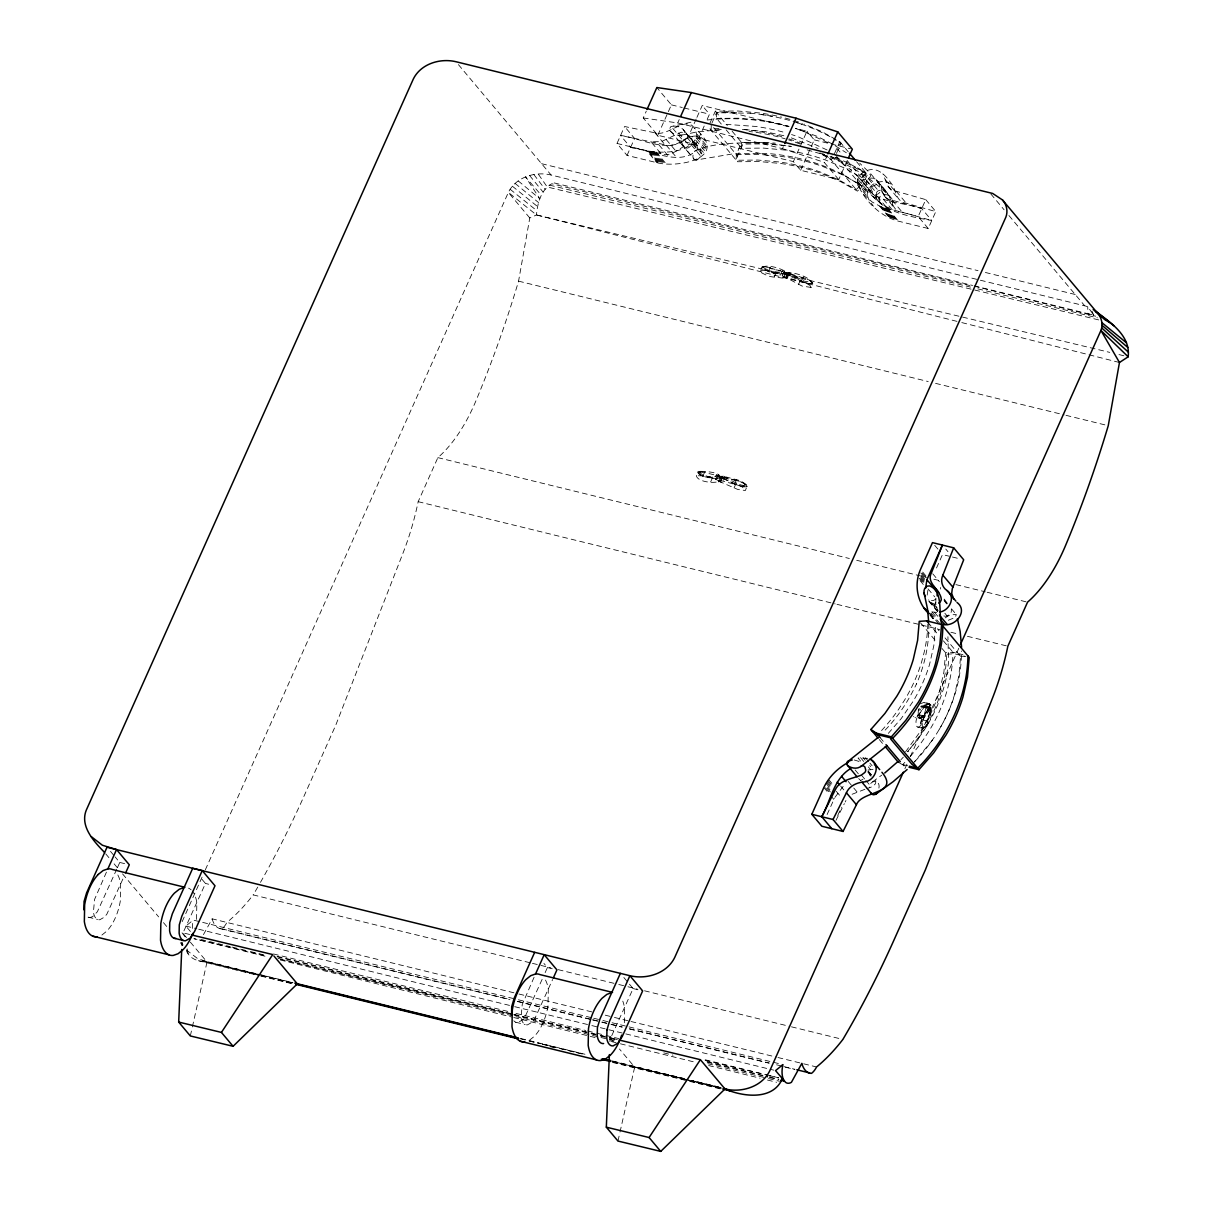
<?xml version="1.0" encoding="UTF-8"?>
<svg xmlns="http://www.w3.org/2000/svg" width="1212" height="1212" viewBox="0 0 1212 1212"><rect width="100%" height="100%" fill="white"/><g stroke="black" fill="none" stroke-linecap="round" stroke-linejoin="round"><path stroke-width="0.75" stroke-dasharray="5 3.75" d="M711.217 124.654L711.202 130.366L722.049 130.002M721.322 124.094L716.55 118.397L716.58 112.686L750.258 113.231M764.166 142.395L741.668 142.577L736.305 154.53L736.29 160.257L757.97 160.06L779.407 161.984A254.444 207.146 -40 0 1 820.191 171.983L838.931 179.906L856.187 189.648L860.778 185.042L866.125 173.074L857.535 167.892M856.566 161.696L867.383 174.573L862.035 186.542L857.445 191.132L840.189 181.406L821.448 173.468A254.444 207.146 -40 0 0 780.664 163.469L759.227 161.56L737.547 161.741L737.563 156.03L742.911 144.061L765.423 143.88L787.664 145.879A264.837 215.6 -40 0 1 791.33 146.425L767.454 143.213M835.356 157.348L848.339 163.044L866.125 173.074L861.535 177.679L844.294 167.938L825.554 160.014A254.444 207.146 -40 0 0 784.755 150.015L763.333 148.091L741.638 148.288L741.668 142.577L752.925 142.213M878.897 788.118C880.897 779.437 869.08 779.316 869.671 787.755M928.831 623.786C929.271 644.496 924.741 665.085 916.439 684.022L916.605 683.644C908.364 701.233 897.486 717.686 883.775 731.487M914.712 761.621C943.027 732.169 961.737 692.249 961.48 650.98M181.876 945.754L182.042 942.027M609.924 1041.562L610.09 1037.836L617.302 1039.578M941.997 648.45L946.83 654.222L945.193 673.311L940.845 692.355A149.515 121.715 -40 0 1 924.392 729.154L908 751.804M945.042 637.891L960.571 656.404L958.919 675.478L954.586 694.537A149.515 121.715 -40 0 1 938.118 731.336M857.172 182.967C856.99 176.71 862.247 171.498 868.095 170.165C879.457 166.756 887.32 177.785 892.941 185.754C896.077 192.299 896.835 202.101 906.273 203.207L935.8 211.585L928.225 228.507L898.516 221.205C879.73 216.357 864.277 200.435 857.172 182.967L867.201 194.92L868.656 199.298L873.413 206.222M867.201 194.92C867.11 182.527 884.881 177.3 892.941 185.754M925.983 708.111L925.968 706.778A2.757 1.379 -76.2 0 0 924.847 705.657L918.438 715.504A6.757 3.363 -76.2 0 0 915.999 721.443L916.03 724.549A6.378 3.181 -76.2 0 0 918.605 727.109L920.438 725.882A6.757 3.363 -76.2 0 0 922.877 719.943L925.983 708.111L925.604 709.55L931.301 710.929L931.68 709.065A2.242 1.121 -76.2 0 0 930.74 707.641L923.696 718.474A6.196 3.091 -76.2 0 0 922.226 722.837L922.271 725.685A5.848 2.924 -76.2 0 0 924.62 728.033L926.301 726.912A6.211 3.091 -76.2 0 0 928.24 723.019L931.301 710.929M930.452 709.308L930.437 708.262A2.242 1.121 -76.2 0 0 929.543 707.353L922.499 718.186A6.196 3.091 -76.2 0 0 921.044 722.549L921.075 725.397A5.848 2.924 -76.2 0 0 923.438 727.745L925.12 726.609A6.211 3.091 -76.2 0 0 927.044 722.716L930.452 709.308L931.649 709.611M930.74 709.278L930.725 707.944A2.757 1.379 -76.2 0 0 929.619 706.838L923.196 716.686A6.757 3.363 -76.2 0 0 920.756 722.61L920.802 725.715A6.378 3.181 -76.2 0 0 923.362 728.276L925.195 727.048A6.757 3.363 -76.2 0 0 927.634 721.11L930.74 709.278L923.377 707.338L924.059 706.202L928.816 707.369M657.934 162.893L647.89 150.939C664.555 153.545 688.961 153.348 697.036 136.335C691.885 108.035 669.63 137.623 655.01 132.835L624.574 126.502L616.999 143.44L627.043 155.394L656.752 162.65C678.599 168.513 731.124 157.484 694.597 128.351M702.808 472.18L697.794 471.998C688.325 483.391 729.669 486.209 719.14 476.255M697.794 471.998C697.915 477.664 722.625 480.437 719.746 476.558M720.519 477.71C720.473 471.741 704.52 471.362 698.839 471.286L698.385 472.741L700.96 474.968M698.839 471.286L701.384 474.013L708.308 476.68L722.473 476.725L742.002 482.255M719.625 481.634C713.656 476.907 703.627 475.437 696.097 475.801M196.526 919.423L196.844 902.728A33.542 16.741 -76.2 0 0 192.284 891.062M624.347 1022.792L624.498 1007.839A33.542 16.741 -76.2 0 0 622.786 1001.142M260.459 882.366A627.21 312.893 -76.2 0 0 304.303 795.496L335.739 725.215L402.884 553.414A162.938 81.28 -76.2 0 0 418.17 501.677L437.865 457.636A124.23 61.979 -76.2 0 0 475.983 400.717A628.922 313.741 -76.2 0 0 518.569 281.154L529.78 217.963L536.492 214.948C537.416 203.374 540.946 189.829 551.808 183.754L972.569 286.229M935.831 598.152L935.816 604.47L937.573 610.439L928.65 599.804M927.165 595.122L928.119 588.88M940.451 589.032L940.663 587.472M190.314 1035.942L191.951 1028.73M192.36 1026.928L207.025 962.01L188.481 939.921M617.968 1141.053L619.605 1133.841M620.014 1132.038L634.679 1067.136L619.453 1049.001M811.086 287.426L809.98 285.411L805.132 282.835L784.922 277.003L802.086 286.062L811.086 287.426C818.297 276.124 791.284 277.957 788.042 273.094C783.437 280.411 785.134 277.715 772.908 276.972A11.181 3.333 24.1 0 1 767.393 275.624L762.136 273.109A5.045 1.5 24.1 0 1 760.227 270.897L762.318 266.655L764.499 266.473A11.181 3.333 24.1 0 1 770.014 267.807C772.665 271.261 791.633 268.928 785.255 277.593M786.618 273.2L803.92 282.123M810.555 283.76L812.176 283.381C809.101 272.458 764.999 267.079 802.192 281.366M787.664 272.503L804.344 281.184L812.601 282.426M812.176 283.381L809.949 280.729M866.459 180.921L866.08 185.951C879.397 211.918 904.97 215.539 931.786 220.554L921.741 208.6L892.229 200.222C878.094 199.859 882.942 173.574 868.368 178.77A3.212 2.621 -40 0 0 866.413 180.906L876.488 192.875L876.109 197.92L878.882 201.707M919.287 708.884A6.211 3.091 -76.2 0 0 918.226 711.792L918.166 716.095A5.833 2.909 -76.2 0 0 919.878 718.095C924.286 715.731 928.589 710.353 929.71 705.278A2.242 1.121 -76.2 0 0 929.256 704.127L920.862 706.869M919.878 718.095C925.301 718.186 929.513 710.52 930.907 705.566A2.242 1.121 -76.2 0 0 930.452 704.43L928.998 704.02M936.512 567.989L942.497 554.581L949.132 556.202M106.429 872.155L94.581 899.395L93.415 912.166A16.771 8.363 -76.2 0 0 99.793 919.772L104.626 916.984L106.898 914.075L124.245 876.018M116.731 869.201L97.369 911.742L92.673 916.59L90.279 917.439A16.771 8.363 -76.2 0 1 86.173 915.666M117.488 867.504L119.761 862.444L115.125 856.914M182.164 921.65L202.252 876.715M205.343 869.807L508.358 192.435C515.782 177.073 535.265 171.165 551.096 175.013L1084.725 305.803L1087.755 306.727L1093.694 315.135L1087.831 313.726L1087.755 306.727M201.995 879.306L205.464 883.442L183.088 932.74M704.202 126.018L695.885 144.607L657.783 135.274L643.254 117.958L646.269 111.201M627.043 155.394L634.603 138.471L624.574 126.502M657.783 135.274L667.615 113.307M668.373 111.61L671.387 104.853L656.859 87.537M643.254 117.958L677.705 122.957L679.22 119.579M696.173 119.049L688.613 135.956L793.36 161.62L800.632 170.286L838.734 179.618L847.036 161.029M696.93 117.367L702.218 105.535L788.588 126.699M707.217 119.261L709.49 114.201L702.218 105.535M709.959 123.154L715.322 111.186L737.835 111.004L760.075 113.004A264.837 215.6 -40 0 1 781.71 117.155M711.989 122.942L716.58 112.686L739.078 112.504M677.705 122.957L782.467 148.637L783.982 145.258M793.36 161.62L806.98 131.214L795.951 128.502M800.632 170.286L810.464 148.319M811.222 146.622L814.237 139.865L806.98 131.214M786.967 273.791L774.62 273.17A11.181 3.333 24.1 0 1 769.09 271.821L764.302 269.352A4.636 1.379 24.1 0 1 762.56 267.307C769.423 261.868 804.753 277.715 774.195 272.897A10.272 3.045 24.1 0 1 769.135 271.655L763.833 269.306A5.045 1.5 24.1 0 1 761.939 267.094M760.242 270.897L762.802 270.261A11.181 3.333 24.1 0 1 768.317 271.609L770.014 267.807M762.56 267.322L764.908 266.746L770.105 268.003L770.529 267.064M838.734 179.618L824.19 162.302L827.22 155.545M775.468 272.912L775.907 271.958L786.755 272.624M774.226 276.987L775.922 273.185M834.432 153.666L839.78 141.698L821.872 131.608L804.056 124.033M782.194 271.276L780.483 275.079L768.317 271.609M782.74 270.534L782.316 271.488L770.105 268.003M836.447 153.454L841.037 143.198L833.871 138.865L841.037 143.198L836.447 147.788L841.234 153.485M784.3 270.973L782.164 275.548L780.483 275.079L784.922 277.003M784.725 273.685L785.149 272.73M785.134 273.957L783.437 277.76L784.725 277.881L786.421 274.079M785.921 273.791L786.346 272.836M787.664 274.457L785.967 278.26L787.497 278.987L789.209 275.185M788.058 274.442L788.482 273.488M788.815 273.245L787.103 277.048L788.815 277.593L790.981 273.033M789.391 272.518L787.239 273.442M789.482 275.124L789.906 274.185M702.808 476.255L704.52 472.453L719.398 476.164M705.126 471.741L704.702 472.695L702.581 471.938M711.808 477.876L712.232 476.922M798.557 284.35L800.253 280.548M800.571 280.502L800.996 279.563M710.626 481.952L712.323 478.149L721.337 477.831M801.193 281.563L802.889 277.76L808.722 279.866M802.965 277.972L803.389 277.018M716.337 475.392L716.762 474.453M717.701 475.528L716.004 479.316L714.413 478.952L716.11 475.149L718.564 475.816M717.822 475.74L718.246 474.786M719.534 477.725L719.958 476.77M720.019 477.998L718.322 481.8L719.383 481.785L721.095 477.982M741.82 482.376L747.228 485.618L745.395 490.512L737.85 489.481L719.928 481.709L719.034 480.725L721.231 476.634M721.776 476.195L722.594 478.24L721.352 477.149L722.185 475.952L740.441 480.725L747.213 485.088C739.896 489.39 727.73 479.846 720.731 476.937M722.473 476.725L720.776 480.528L719.034 480.725M722.291 478.285L720.595 482.088L722.231 482.785L723.928 478.982L742.108 486.906L745.728 490.057M723.155 476.028L721.352 477.149M724.276 477.407L724.7 476.452M724.109 478.876L724.534 477.937C731.715 479.164 739.638 487.345 747.213 485.088M736.184 480.452L724.14 477.18L722.443 480.982L720.776 480.528L734.487 484.255L736.184 480.452L740.032 481.497M736.366 480.679L736.79 479.725M734.078 487.875L735.775 484.073M735.987 483.982L736.426 483.027M534.083 977.266L522.236 1004.521L521.069 1017.292A16.771 8.363 -76.2 0 0 527.447 1024.882L532.28 1022.095L534.553 1019.186L552.627 979.523M542.128 979.387L525.023 1016.853L522.751 1019.762L517.933 1022.549A16.771 8.363 -76.2 0 1 513.827 1020.792M545.142 972.63L547.415 967.555L543.93 963.419M928.225 228.507L918.181 216.554L925.756 199.632L896.244 191.254C886.805 190.148 886.048 180.346 882.912 173.801M623.847 977.508L633.118 988.568L610.742 1037.866M837.719 815.494L841.416 807.237M904.894 768.726L907.212 763.56M910.303 756.652L958.919 647.95M827.114 814.525L834.386 798.42M835.992 820.342L844.355 803.632M845.188 801.965L845.961 800.481M203.465 934.634L212.145 918.832L517.13 993.582M834.932 797.39L844.567 784.512M686.628 133.896L687.446 135.123A3.212 2.621 -40 0 1 687.28 137.698C669.963 155.318 639.936 137.638 620.559 135.486L630.588 147.44C649.92 149.576 680.053 167.301 697.279 149.652A3.212 2.621 -40 0 0 697.461 147.091L686.628 133.896L681.144 132.169L661.479 141.607L650.995 141.804L661.025 153.757C674.281 159.287 684.78 138.668 696.673 145.849M935.77 602.622C933.376 605.212 934.846 609.712 938.346 610.333M919.302 704.081L924.347 702.324A2.757 1.379 -76.2 0 1 925.241 703.869L925.226 704.566A2.909 1.454 -76.2 0 1 924.62 706.657L917.696 715.868L914.984 717.459A6.363 3.181 -76.2 0 1 913.56 716.383M929.104 703.49L923.559 702.596L929.104 703.49A2.757 1.379 -76.2 0 1 929.998 705.036L929.998 705.732A2.909 1.454 -76.2 0 1 929.377 707.823C925.211 711.686 922.65 722.291 914.984 717.459M747.425 486.254L745.016 486.951L739.562 485.679M932.467 740.062L912.182 764.575M905.622 751.682L923.135 727.654A149.515 121.715 -40 0 0 939.603 690.855L943.936 671.812L945.587 652.723L952.965 652.253L962.949 654.692M786.209 273.715L785.134 272.488M888.305 733.381L901.167 718.64L913.03 701.445A149.515 121.715 -40 0 0 929.498 664.646L933.831 645.602L935.482 626.513L939.073 630.785M900.88 759.772L903.319 757.152M907.349 751.713C926.438 730.942 940.361 705.293 946.33 677.644L948.572 662.419L947.92 636.709M921.226 708.02L930.195 704.308M923.877 707.611L924.62 706.657L930.104 708.066M824.236 154.878L829.841 158.257L832.144 155.969M833.386 157.454L831.099 159.757L819.736 153.121M945.193 617.862L950.117 614.832L956.298 614.56L955.268 617.393L948.117 620.332M704.642 140.304C691.113 126.957 679.568 149.667 665.04 144.789L620.559 135.486M935.982 599.016L933.301 600.622L929.907 600.273M190.39 931.452L185.875 926.074L193.238 920.075L516.554 999.324M101.899 935.043L106.747 931.164A35.527 17.725 -76.2 0 0 120.352 900.743L120.655 884.063A33.542 16.741 -76.2 0 0 116.11 872.382M529.553 1040.169L534.401 1036.275A35.527 17.725 -76.2 0 0 547.991 1005.869L548.309 989.174A33.542 16.741 -76.2 0 0 544.567 978.554M872.564 781.801L881.7 775.195M698.415 472.241L701.203 471.877M920.832 706.384L921.756 705.838M852.097 794.269L865.065 789.254M860.762 780.467L862.929 779.255M812.797 283.623L809.177 283.623M876.458 192.859A3.212 2.621 -40 0 1 878.412 190.738C892.956 185.481 888.138 211.827 902.258 212.176L931.786 220.554M943.815 615.938A5.333 4.333 -40 0 0 947.102 615.923L950.117 613.893A5.075 4.136 -40 0 0 951.314 611.681L951.329 609.333M866.656 788.709L872.292 786.694L874.973 784.346A5.075 4.136 -40 0 0 875.791 782.028L875.655 780.467M922.635 705.732L928.316 703.763M690.916 122.23L670.781 126.639L669.221 129.457L695.037 160.181L733.502 153.772L767.529 153.5C795.011 155.697 822.16 163.105 846.34 176.467L845.703 176.058L859.535 184.739L858.869 184.315C861.959 183.906 896.759 225.053 892.077 199.238L870.822 173.922L859.762 163.241M669.751 130.669C672.933 134.623 681.144 137.668 684.719 132.956C684.219 127.502 676.887 125.624 672.236 126.169M767.999 143.228C743.986 142.971 717.14 141.274 694.9 150.909C693.082 153.303 691.84 157.272 694.158 159.742M696.036 160.242C700.036 159.151 702.248 153.894 700.597 150.167L683.189 129.442M681.72 135.123L696.142 132.093L721.958 129.487M867.762 758.333L858.02 758.03L862.474 763.333M868.05 769.984L873.034 769.499L869.701 765.514M707.217 120.003C732.578 117.231 758.364 119.079 783.194 124.881L788.936 126.518M712.323 478.149L702.263 475.846M946.83 654.222L954.208 653.738L965.873 656.601M960.571 656.404L964.252 656.162M716.55 118.397L738.229 118.215L759.666 120.124A254.444 207.146 -40 0 1 788.951 126.381M718.989 128.578L709.944 128.866L737.547 161.741M736.305 154.53L758.667 154.348L780.982 156.348A264.989 215.721 -40 0 1 823.463 166.756L842.991 175.013L860.778 185.042M939.967 623.604L929.922 611.651L937.149 612.469M775.907 271.958L774.62 271.942A10.272 3.045 24.1 0 1 769.559 270.715L764.742 268.397A4.636 1.379 24.1 0 1 762.984 266.367M726.064 124.351L755.894 126.457A264.989 215.721 -40 0 1 786.391 132.972M744.395 129.532L764.817 131.608L784.285 135.82M186.406 950.753C189.542 958.859 198.51 961.98 206.616 961.525L256.202 973.675M698.051 148.879L700.597 150.167M764.03 142.38L775.347 143.122M750.152 113.216C778.801 115.852 807.116 123.836 832.296 137.926M742.395 129.381L753.061 130.593A254.444 207.146 -40 0 1 784.012 137.35M748.986 131.487L752.531 131.896M854.248 759.985L859.656 761.621L861.626 763.59M761.318 114.504L772.241 116.307M809.525 283.896L805.738 282.79M630.588 147.44L661.025 153.757M186.33 949.86L197.48 958.51L206.616 961.525M734.487 484.255L738.335 485.3M263.807 955.298L193.935 938.664L267.458 956.813M280.351 959.237L512.04 1014.368M513.873 1014.808L589.259 1032.745M591.108 1033.185L598.455 1034.927M600.304 1035.366L607.651 1037.124M609.485 1037.563L616.847 1039.305M705.111 1060.303L767.62 1075.18M769.468 1075.62L778.649 1077.816L765.802 1074.635M529.78 217.963L508.358 192.435L536.492 214.948L1109.783 352.389M1118.979 354.586L1126.327 356.358M1098.678 319.907L547.218 186.981L538.189 173.967M974.296 286.183L1095.678 316.211M549.46 185.103L970.509 287.092M977.857 288.865L1097.375 317.817M189.648 934.467L182.436 932.725L187.269 938.482M202.101 960.51L259.398 974.69M261.201 975.115L295.516 983.417M520.433 1038.79L540.658 1043.714M542.491 1044.153L584.79 1054.455M612.378 1061.167L684.098 1078.619M634.679 1067.136L721.367 1088.103L611.636 1061.197M671.387 104.853L682.28 107.52M684.098 107.974L709.49 114.201M814.237 139.865L850.521 148.758M868.852 189.754C882.033 204.283 904.728 202.056 921.741 208.6M616.999 143.44L646.723 150.697L656.752 162.65M541.597 163.696L978.039 270.67M985.371 272.473L1075.226 294.501M554.202 182.921L972.585 285.456M974.13 285.85L1093.694 315.135L1091.83 310.817M518.569 281.154L928.225 381.553M935.573 383.356L1064.166 414.883M1065.999 415.322L1108.253 425.685M952.45 557.02L958.874 558.596M437.865 457.636L849.354 558.49M856.702 560.292L926.513 577.412M933.861 579.215L939.376 580.563M955.904 584.608L985.295 591.82M987.144 592.274L1027.549 602.167M418.17 501.677L835.174 603.879M837.007 604.333L919.681 624.589M921.514 625.044L939.891 629.543M950.905 632.255L958.253 634.058M967.434 636.3L1007.854 646.208M928.271 704.278L929.468 704.581M925.226 705.672L929.983 706.838M929.846 707.369L931.043 707.656M929.225 707.505L930.407 707.793M922.574 706.263L923.771 706.551M928.528 708.384L929.725 708.687M928.286 708.823L929.483 709.126M923.15 715.398L924.347 715.686M918.514 714.595L923.271 715.762M918.438 715.504L923.196 716.686M923.332 717.034L924.529 717.322M922.877 719.943L928.574 721.367M922.635 727.73L923.832 728.018M917.742 727.079L922.499 728.245M907.727 765.772L902.728 764.545L898.577 761.818M899.834 763.302L907.318 766.848M212.145 918.832A29.876 14.908 -76.2 0 0 221.811 928.831A17.21 8.59 -76.2 0 0 226.886 922.438A194.284 96.915 -76.2 0 0 253.202 894.895L530.598 962.889M532.432 963.328L550.809 967.843M558.156 969.645L616.938 984.053M618.771 984.492L626.119 986.295M627.952 986.75L637.148 989.007M644.496 990.795L789.618 1026.367M791.451 1026.822L842.885 1039.426M119.761 862.444L126.109 863.989M205.464 883.442L208.646 884.23M547.415 967.555L553.763 969.115M633.118 988.568L642.648 990.901M518.933 994.022L594.289 1012.49M605.273 1015.186L612.666 1017.004M614.454 1017.444L629.195 1021.049M630.997 1021.489L776.15 1057.076M777.952 1057.515L801.874 1063.378M803.707 1063.818L816.57 1066.969M518.388 999.779L591.865 1017.792M593.698 1018.247L601.046 1020.034M602.894 1020.489L610.242 1022.292M612.075 1022.746L782.922 1064.621M221.811 928.831L510.222 999.521M517.569 1001.324L591.047 1019.337M592.895 1019.792L600.243 1021.58M602.076 1022.034L609.424 1023.837M611.257 1024.292L622.286 1026.988M629.634 1028.791L769.241 1063.015M776.589 1064.818L782.104 1066.166M783.937 1066.621L794.966 1069.317M219.705 928.543L509.949 999.673M517.297 1001.476L590.789 1019.489M592.623 1019.943L599.97 1021.746M601.803 1022.201L609.151 1023.988M610.984 1024.443L622.014 1027.14M629.361 1028.943L768.969 1063.166M785.512 1067.227L794.693 1069.469M185.875 926.074L196.889 928.771M198.723 929.225L512.858 1006.218M514.691 1006.672L590.017 1025.125M591.85 1025.579L773.71 1070.151M273.488 953.965L508.616 1011.596M515.964 1013.399L585.775 1030.503M587.608 1030.957L594.956 1032.76M596.804 1033.215L604.152 1035.018M605.985 1035.457L618.847 1038.608M705.187 1059.773L763.969 1074.18M277.033 956.268L512.176 1013.899M514.009 1014.353L589.335 1032.806M591.168 1033.26L598.516 1035.063M600.349 1035.502L607.697 1037.305M609.53 1037.76L616.878 1039.563M706.899 1061.621L767.514 1076.483M769.347 1076.938L778.543 1079.18M277.396 956.874L512.524 1014.52M514.373 1014.959L589.683 1033.427M591.517 1033.881L598.864 1035.684M600.697 1036.124L608.06 1037.927M609.894 1038.381L617.241 1040.184M707.247 1062.242L767.878 1077.104M769.711 1077.559L778.892 1079.801M200.889 939.436L230.28 946.633M232.113 947.087L248.657 951.132M250.49 951.587L263.352 954.738M278.048 958.344L614.211 1040.744M663.812 1052.895L672.993 1055.152M707.899 1063.697L766.681 1078.104M768.529 1078.559L779.543 1081.271M88.052 917.12L97.581 919.453M515.706 1022.231L525.235 1024.564M258.035 974.13L292.94 982.674M520.69 1038.502L584.972 1054.258M612.53 1061.015L684.159 1078.574M207.025 962.01L260.156 975.039M261.989 975.493L293.137 983.129M529.371 1041.032L540.34 1043.714M542.173 1044.168L558.626 1048.198M560.459 1048.653L584.214 1054.47M202.268 961.358L259.277 975.342M261.11 975.781L292.365 983.447M549.793 1046.592L557.156 1048.395M612.318 1061.924L687.704 1080.422M689.552 1080.877L720.807 1088.543M863.383 194.268L872.231 202.056L880.73 206.601L918.181 216.554M280.32 959.995L511.934 1017.065M513.782 1017.519L598.334 1038.351M611.196 1041.517L618.559 1043.335M620.392 1043.79L695.764 1062.363M708.626 1065.53L760.091 1078.21M767.454 1080.028L776.634 1082.286M198.359 960.707L258.868 975.569M260.701 976.024L291.865 983.674M612.757 1062.485L687.931 1080.952M689.764 1081.392L720.943 1089.058M536.492 214.948L959.965 322.134M961.798 322.589L1119.464 362.494M807.737 283.532L803.783 282.26M795.739 128.502L817.055 136.305L832.28 143.925M791.36 137.88L818.145 148.5M807.116 149.849L820.736 153.818M834.841 157.969L851.203 170.059L850.612 169.544L861.565 180.133C877.609 179.103 868.58 166.574 861.217 179.724L881.791 204.222C872.701 195.935 888.032 190.132 892.077 199.238M790.512 273.791L802.889 277.76M782.467 148.637L824.19 162.302M796.905 122.654L803.738 124.912M936.225 604.182A5.333 4.333 -40 0 1 933.77 603.985L928.65 601.061L937.573 611.681M822.342 154.439C848.006 163.453 871.958 177.861 890.744 197.647M801.799 143.713L793.86 140.592A254.444 207.146 -40 0 0 788.967 138.91M835.447 157.378L838.749 158.681M799.875 143.955L795.102 142.092A254.444 207.146 -40 0 0 788.573 139.865M830.008 156.257L849.461 164.484L867.383 174.573M783.861 271.746L784.709 272.079M723.019 477.286L724.534 477.937M828.023 142.713L800.465 130.123A254.444 207.146 -40 0 0 795.572 128.442M827.084 149.97L798.375 136.865A264.989 215.721 -40 0 0 791.572 134.562M743.486 483.149L746.789 486.042M835.416 145.894L846.37 152.773M944.254 600.713L946.617 603.909M867.898 771.438L871.352 775.044M860.611 780.513L858.672 778.589M510.085 189.224L536.886 210.736M512.343 186.194L537.583 206.585M515.055 183.391L538.582 202.586M518.191 180.891L539.855 198.798L525.523 176.907L541.37 195.284M990.84 193.981L1004.097 209.767M1008.914 215.509L1084.725 305.803M925.756 199.632L935.8 211.585M896.244 191.254L906.273 203.207M885.487 179.846L895.532 191.799M888.017 186.39L898.062 198.344M876.382 179.694L886.427 191.647M877.2 180.936L887.229 192.89M892.229 200.222L902.258 212.176M839.78 141.698L848.203 151.727M881.775 191.708L891.805 203.661M883.957 195.435L894.001 207.388M868.368 178.77L878.397 190.723M883.321 199.192L893.365 211.146M861.141 173.877L871.17 185.83M888.487 209.252L898.516 221.205M847.203 160.59L869.716 187.451M877.155 196.253L887.184 208.206M887.351 208.918L897.38 220.872M886.214 208.585L896.259 220.539M885.093 208.222L895.138 220.175M858.551 177.255L877.685 200.101M883.987 207.843L894.017 219.796M882.881 207.449L892.926 219.402M881.806 207.025L891.835 218.978M857.732 179.103L867.777 191.057M880.73 206.601L890.759 218.554M879.67 206.146L889.699 218.099M835.689 155.166L862.035 186.542M857.278 181.027L867.307 192.981M857.429 184.875L867.474 196.829M829.841 158.257L857.445 191.132M715.322 111.186L727.321 125.487M732.109 131.184L742.911 144.061M726.109 129.79L741.638 148.288M713.61 127.502L737.563 156.03M697.188 134.396L707.217 146.349M697.036 136.335L707.081 148.288M696.552 138.244L706.581 150.197M695.703 140.092L705.732 152.045M694.521 141.834L704.551 153.788M687.446 135.123L697.476 147.076M693.037 143.44L703.081 155.394M687.234 137.698L697.279 149.652M691.294 144.864L701.324 156.818M678.614 132.956L688.643 144.91M672.827 128.427L682.871 140.38M680.447 142.971L690.492 154.924M666.252 139.592L676.281 151.545M666.282 145.273L676.326 157.227M655.01 132.835L665.04 144.789M658.98 144.895L669.009 156.848M656.298 152.106L666.342 164.059M655.086 152L665.13 163.953M653.874 151.864L663.918 163.817M652.662 151.727L662.706 163.681M651.465 151.561L661.51 163.514M650.268 151.364L660.313 163.317M649.087 151.167L659.116 163.12M945.769 549.051L947.996 551.702M934.694 545.279L938.043 549.263M932.725 573.761L939.406 581.73M922.726 572.094L926.074 576.079M922.317 573.155L925.65 577.139M951.45 608.772L956.298 614.56M943.966 599.97L947.314 603.955M920.802 572.882L925.256 578.2M921.544 575.276L924.892 579.26M921.211 576.351L924.544 580.336M920.878 577.427L924.226 581.412M920.59 578.503L923.938 582.487M919.211 578.245L923.665 583.563M928.028 588.865L934.71 596.834M920.075 580.654L923.423 584.638M944.86 613.257L947.102 615.908M933.77 604L938.224 609.318M928.968 600.773L938.133 611.681M934.664 612.514L938.012 616.499M932.24 612.242L937.815 618.877M930.013 613.423L937.815 622.726M930.301 614.923L935.876 621.559M929.74 614.832L934.194 620.15L930.983 614.681M927.877 622.362L938.618 635.164M943.406 640.86L954.208 653.738M458.409 64.615L551.096 175.013M920.499 622.832L937.224 642.769M880.033 737.502L884.805 743.198M903.985 766.029L902.728 764.545A160.348 130.532 -40 0 0 906.515 760.575M879.276 739.547L884.048 745.244M865.444 757.788L868.792 761.772M869.898 763.105L872.125 765.757M863.005 757.545L865.232 760.212M860.52 757.621L863.853 761.606M868.322 766.923L870.549 769.59M868.156 770.908L871.64 775.089M867.928 772.271L872.382 777.589M861.399 775.089L864.732 779.074M865.853 780.407L871.428 787.042M855.127 769.968L860.702 776.604M848.188 781.392L852.642 786.709M853.763 788.027L857.111 792.012M840.628 786.058L846.203 792.709M828.614 779.452L833.068 784.77M827.932 780.437L832.402 785.74M836.28 791.345L840.734 796.648M827.281 781.422L831.75 786.724M826.66 782.407L832.235 789.057M826.039 783.406L830.508 788.724M827.69 787.088L829.917 789.739M827.129 788.103L830.462 792.087M825.463 787.8L829.932 793.118M823.842 787.497L829.417 794.148M830.523 795.466L833.871 799.45M610.09 1037.836L613.605 1042.017M110.489 851.385L113.958 855.536M105.686 853.793L109.292 858.096M114.11 863.838L117.731 868.14M122.533 873.867L158.651 916.893M163.469 922.62L167.074 926.922M180.315 942.694L182.724 945.557M529.599 175.498L543.127 192.102M533.841 174.513L545.097 189.314M182.042 932.816L187.421 939.936M869.019 772.271L870.261 775.998M944.254 599.107L947.451 603.515M181.739 942.406L183.057 944.981M188.193 953.738L186.966 948.042M257.747 887.093A627.21 312.893 -76.2 0 1 253.202 894.895M192.375 928.422A17.301 8.636 -76.2 0 1 193.238 920.075M921.059 718.383A5.833 2.909 -76.2 0 1 919.347 716.383L919.423 712.08A6.211 3.091 -76.2 0 1 920.484 709.187M919.756 718.625A6.363 3.181 -76.2 0 1 917.893 716.443L917.969 711.762A6.757 3.378 -76.2 0 1 919.12 708.596M756.076 132.35A254.444 207.146 -40 0 1 785.27 138.85M785.224 118.049A264.837 215.6 -40 0 1 792.193 120.018M793.921 120.549A264.837 215.6 -40 0 1 802.405 123.382M819.797 152.894A264.837 215.6 -40 0 1 826.629 155.075M910.182 756.515A160.348 130.532 -40 0 0 923.711 739.184L929.589 730.094A155.697 126.745 -40 0 0 946.739 691.764L949.344 681.871A160.348 130.532 -40 0 0 952.965 652.253M927.831 623.968A160.348 130.532 -40 0 1 924.256 651.98L921.65 661.873A155.697 126.745 -40 0 1 904.5 700.203L898.622 709.293A160.348 130.532 -40 0 1 880.17 732.033M188.527 888.154A33.542 16.741 -76.2 0 1 191.132 889.85M681.386 141.228C687.901 162.105 702.596 127.336 681.386 141.228M870.61 187.602C877.109 208.479 891.82 173.725 870.61 187.602M719.049 1087.134L691.461 1080.422L719.049 1087.119"/><path stroke-width="1.5" d="M780.725 1080.256L784.406 1081.149L783.497 1079.65A17.301 8.636 -76.2 0 1 782.922 1064.621L775.544 1070.605L785.588 1082.361A17.301 8.636 -76.2 0 0 791.406 1082.331L801.829 1063.363A29.876 14.908 -76.2 0 0 811.495 1073.362A17.21 8.59 -76.2 0 0 816.57 1066.969A194.284 96.915 -76.2 0 0 842.885 1039.426A627.21 312.893 -76.2 0 0 893.986 940.027L925.423 869.746L992.567 697.945A162.938 81.28 -76.2 0 0 1007.854 646.208L1027.549 602.167A124.23 61.979 -76.2 0 0 1065.666 545.248A628.922 313.741 -76.2 0 0 1108.253 425.685L1119.464 362.494L1128.16 356.798C1130.796 335.466 1110.071 322.225 1095.542 311.196L1114.237 325.983M273.897 955.95L297.334 983.856L233.083 1046.289L190.314 1035.942L178.679 1022.064L181.724 949.466M903.349 772.18L769.817 1070.696C762.03 1086.8 741.577 1092.997 724.988 1088.967L660.737 1151.4L617.968 1141.053L606.333 1127.175L609.378 1054.591M942.86 626.028C942.163 668.312 921.953 708.52 892.623 738.335L877.639 734.654L872.11 731.018M967.949 655.919C967.252 698.203 947.042 738.411 917.711 768.211L909.394 766.181M941.603 624.544L939.876 644.36L935.361 664.115A155.606 126.684 -40 0 1 918.272 702.324L905.955 720.17L891.365 736.835L876.382 733.169L870.852 729.518L884.911 713.474L896.789 696.279A149.515 121.715 -40 0 0 913.257 659.48L917.59 640.436L919.241 621.347L926.619 620.862L941.603 624.544L969.206 657.419L967.479 677.22L962.964 696.991A155.606 126.684 -40 0 1 945.875 735.199L933.558 753.046L918.969 769.711L908.985 767.257M925.589 588.32L926.907 579.73L942.421 545.067L931.604 572.428C925.468 583.411 941.224 589.971 941.285 599.728A5.075 4.136 -40 0 1 940.073 601.94L938.724 603.137M960.465 644.496L1100.935 330.467C1103.223 324.634 1101.753 317.771 1097.572 313.181L1002.476 199.919L992.658 193.45L456 61.736C440.183 57.903 420.685 63.812 413.262 79.159L87.067 808.389C78.704 825.281 93.672 841.204 104.49 852.369M928.619 613.499C916.939 602.319 913.969 584.032 920.499 569.443L932.467 542.628L953.662 547.824L942.845 575.185C940.27 580.442 942.012 587.305 946.981 590.502C956.223 596.713 949.541 610.545 939.967 611.999M953.662 547.824L963.692 559.777L952.299 588.668L951.708 593.365L953.677 599.122M98.263 874.443L103.096 870.549L107.898 868.868L116.534 849.582L102.399 845.249L91.248 836.598M125.684 872.807L129.29 864.777L116.534 849.582M202.237 870.595L181.83 916.211L179.285 924.832L179.134 933.179A16.771 8.363 -76.2 0 0 185.512 940.785L190.329 937.997L194.587 931.407L214.994 885.775L202.237 870.595L192.723 868.262L172.301 913.878L169.756 922.499L169.604 930.846A16.771 8.363 -76.2 0 0 175.982 938.436M647.026 109.504L656.859 87.537L691.31 92.551L796.072 118.215L837.795 131.896L852.339 149.212L848.552 157.651M680.735 116.2L691.31 92.551M784.725 143.561L796.072 118.215M827.963 153.848L837.795 131.896M534.659 952.359L514.252 997.991L511.706 1006.611L511.555 1014.959M524.751 1041.85A33.542 16.741 -76.2 0 1 511.994 1026.655L512.312 1009.96A35.527 17.725 -76.2 0 1 525.917 979.554L530.75 975.66L535.553 973.978L544.188 954.692L556.929 969.888L553.339 977.917M620.362 973.372L599.955 1018.989L597.41 1027.609L597.258 1035.957A16.771 8.363 -76.2 0 0 603.637 1043.562M831.811 828.69L821.781 816.736C830.705 800.723 833.659 778.574 850.718 768.514M782.331 1078.68C773.059 1100.738 742.941 1096.86 724.988 1088.967L700.385 1059.682L619.12 1040.017M881.927 772.286C900.183 794.511 861.899 790.33 856.429 804.723L843.052 831.447L821.857 826.251L811.828 814.297L823.842 787.497C828.978 776.695 837.947 768.014 848.385 762.318M821.781 816.736L835.159 790.012C839.658 779.877 852.445 778.695 861.399 775.089L864.929 772.377A5.075 4.136 -40 0 0 865.747 770.074L864.959 767.12A5.333 4.333 -40 0 0 862.338 765.651M843.052 831.447L833.023 819.494L846.4 792.769C849.567 785.603 857.49 782.285 864.883 781.831C875.625 780.422 881.382 763.969 869.928 759.197M877.942 791.572C876.927 794.784 872.155 796.284 870.549 792.724M178.679 1022.064L221.432 1032.412L272.73 954.556L191.466 934.906M606.333 1127.175L649.087 1137.523L700.385 1059.682M877.836 737.669L846.809 762.363L846.794 764.454L857.096 776.847M847.552 765.484C851.324 768.499 858.096 769.499 861.611 765.681M887.048 745.622L860.838 766.59M884.745 772.998L897.865 761.606M907.152 769.514L893.214 781.619L876.003 794.057M847.597 761.454L852.263 759.954M184.088 887.532L179.285 889.229L174.437 893.108A35.527 17.725 -76.2 0 0 160.832 923.529L160.529 940.224A33.542 16.741 -76.2 0 0 173.286 955.42L178.088 953.723L182.921 949.844A35.527 17.725 -76.2 0 0 192.784 933.407M611.742 992.658L606.939 994.34L602.091 998.233A35.527 17.725 -76.2 0 0 588.487 1028.64L588.184 1045.335A33.542 16.741 -76.2 0 0 600.94 1060.53L605.742 1058.833L610.575 1054.955A35.527 17.725 -76.2 0 0 621.65 1035.124M942.269 624.195C954.253 628.134 968.994 611.439 957.01 602.455M489.163 1031.17L518.584 1038.336M603.182 1058.924L610.545 1060.727M811.828 814.297L833.023 819.494M184.891 887.275L112.337 869.489A33.542 16.741 -76.2 0 0 107.898 868.868M612.545 992.386L539.991 974.599A33.542 16.741 -76.2 0 0 535.553 973.978M796.799 1069.772L809.661 1072.923M173.77 938.133L183.285 940.467M294.774 983.129L517.009 1037.608M603.334 1058.758L610.681 1060.561M296.804 984.023L518.403 1038.351M602.5 1058.955L609.818 1060.742M296.046 984.356L518.539 1038.926M601.288 1059.227L610.484 1061.485M722.64 1088.997L730.003 1090.8L724.564 1088.467M92.657 936.103L168.847 954.783M520.312 1041.229L596.501 1059.894M1109.707 322.574L1104.723 319.604L1093.209 309.439M924.165 608.197L927.771 610.772M917.711 768.211L912.182 764.575L890.668 738.956M1101.95 322.71L1126.448 342.784M1102.026 325.316L1127.766 347.45M1101.693 327.907L1128.342 352.131M1128.16 356.798L1100.935 330.467L1119.464 362.494M849.4 153.151L855.369 160.272M942.845 575.185L952.89 587.138M946.981 590.502L955.904 601.122M933.149 585.669L938.724 592.32M926.907 579.73L936.952 591.683M939.376 615.12L947.178 624.422M940.239 619.15L944.693 624.468M925.847 609.606L929.18 613.59M926.619 620.862L927.877 622.362M891.365 736.835L918.969 769.711M876.382 733.169L880.033 737.502M886.002 744.622L900.334 761.697M870.852 729.518L878.079 738.138M885.245 746.668L898.44 762.393M871.898 760.333L879.7 769.62M874.397 764.499L876.624 767.166M862.065 782.301L872.095 794.254M841.598 776.392L846.067 781.695M837.28 782.073L839.507 784.74M846.4 792.769L856.429 804.723M649.087 1137.523L660.737 1151.4M221.432 1032.412L233.083 1046.289M1002.476 199.919C1006.672 204.495 1008.142 211.373 1005.854 217.19L674.736 957.419C666.933 973.539 646.496 979.735 629.892 975.705L107.004 847.249L86.597 892.865L84.052 901.486L83.901 909.833M925.423 596.41C922.529 592.759 923.908 585.32 929.513 585.911C943.572 591.153 938.255 612.272 941.542 623.665M957.419 618.741L960.162 631.467L961.601 647.39M923.998 592.623L927.498 608.878L928.665 621.923M937.149 593.986L937.209 595.88M97.096 936.74A33.542 16.741 -76.2 0 1 84.34 921.544L84.658 904.849A35.527 17.725 -76.2 0 1 98.263 874.443M606.939 1029.942L606.788 1038.29A16.771 8.363 -76.2 0 0 613.166 1045.895L617.984 1043.108L622.241 1036.518L642.648 990.901L629.892 975.705L609.485 1021.322L606.939 1029.942"/></g></svg>
